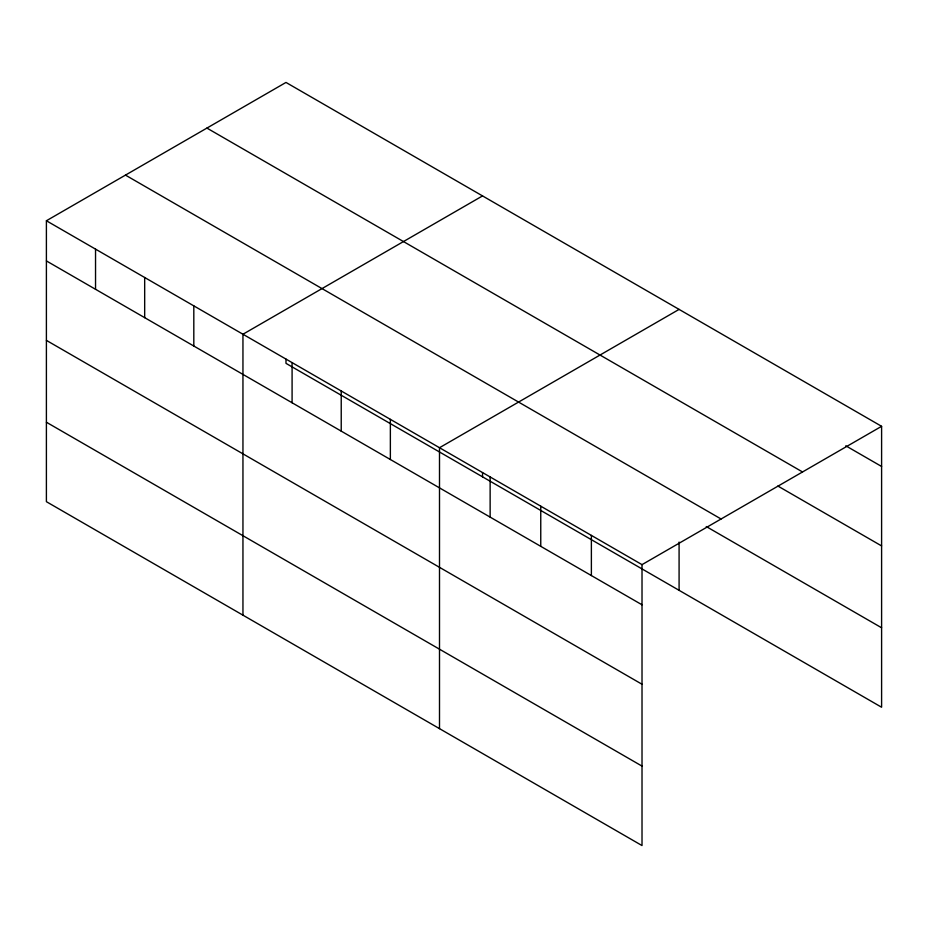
<?xml version="1.0" encoding="UTF-8"?>
<svg xmlns="http://www.w3.org/2000/svg" width="928" height="928" viewBox="0 0 928 928"><rect width="100%" height="100%" fill="white"/><g stroke="black" fill="none" stroke-linecap="round" stroke-linejoin="round"><path stroke-width="1.39" d="M46.4 220.76L642.014 564.642L642.014 845.559L46.4 501.688L46.4 220.76L285.986 82.441L881.6 426.312L881.6 707.24L285.986 363.358L285.986 359.101M482.537 195.912L242.95 334.242L242.95 615.171M679.087 309.395L439.501 447.725L439.501 728.642M642.014 564.642L881.6 426.312M845.791 445.8L881.6 466.471M206.921 128.087L802.534 471.958M777.873 486.04L881.6 545.919M125.466 175.114L721.079 518.996M706.254 526.547L881.6 627.78M46.4 260.919L642.014 604.801M46.4 340.379L642.014 684.249M46.4 422.24L642.014 766.11M679.087 542.08L679.087 590.324M591.38 535.41L591.38 575.569M540.757 506.178L540.757 546.337M490.135 476.946L490.135 517.105M482.537 472.584L482.537 476.841M390.363 419.352L390.363 459.511M341.226 390.978L341.226 431.137M292.088 362.616L292.088 402.775M193.813 305.869L193.813 346.028M144.675 277.507L144.675 317.666M95.538 249.133L95.538 289.292"/></g></svg>
